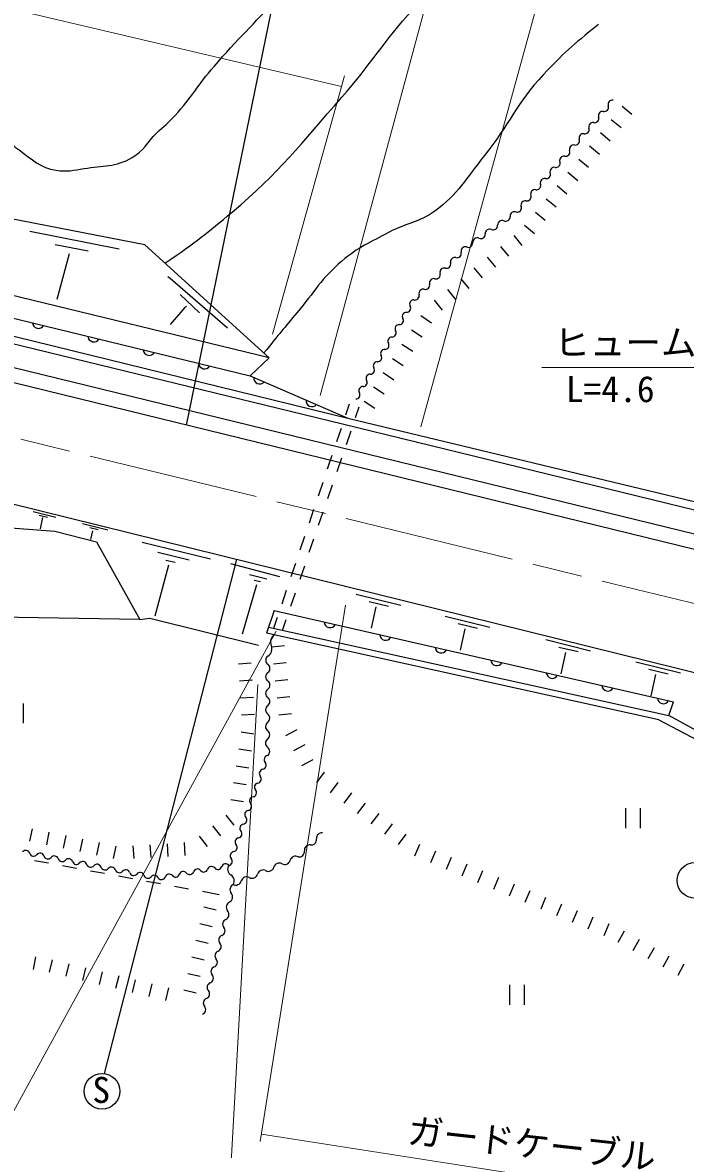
# Model space of a CAD drawing. Units: millimetres at full size, sheet at 1:1000; details may follow other scales. Extents: x 39400 to 680000, y 20000 to 380000.
# Drawn here: x 412201 to 458744, y 239031 to 318106 of the extents above; entities that cross this region are included whole.
import ezdxf
from ezdxf.enums import TextEntityAlignment as Align

# ---------------------------------------------------------------- set-up
doc = ezdxf.new("R2010")
doc.units = ezdxf.units.MM
doc.header["$LTSCALE"] = 1000
doc.linetypes.add('CHAIN', pattern=[18.5, 12, -1.5, 3.5, -1.5])
for name, color, linetype, lineweight in [('M-BGD', 7, 'Continuous', 25), ('M-BMK', 2, 'CHAIN', 13), ('M-STR-HTXT', 7, 'Continuous', 13)]:
    doc.layers.add(name, color=color, linetype=linetype, lineweight=lineweight)
doc.styles.add('ＭＳ ゴシック', font='')
doc.styles.get('ＭＳ ゴシック').set_extended_font_data('MS Gothic')

msp = doc.modelspace()

# ---------------------------------------------------------------- linework, layer by layer
at = {"layer": 'M-BGD'}
for p, q in [((432357, 332049), (423683, 289858)), ((429518, 294581), (331971, 318251)), ((331435, 315720), (435050, 290343)), ((434657, 289919), (331109, 315120)), ((329768, 313857), (460567, 281945)), ((461295, 280658), (329378, 312926)), ((454986, 311642), (454290, 312212)), ((454225, 310714), (453529, 311284)), ((453464, 309786), (452768, 310356)), ((452703, 308858), (452007, 309428)), ((451943, 307930), (451247, 308500)), ((451182, 307002), (450486, 307572)), ((450421, 306074), (449725, 306644)), ((449660, 305146), (448964, 305716)), ((420779, 302500), (410431, 304528)), ((448900, 304218), (448204, 304788)), ((448139, 303290), (447443, 303860)), ((412704, 303460), (418997, 302222)), ((447283, 302457), (446717, 303156)), ((414494, 302538), (416811, 302091)), ((429518, 294581), (420779, 302500)), ((446351, 301701), (445784, 302400)), ((415468, 301880), (414599, 298668)), ((445419, 300945), (444852, 301644)), ((444487, 300189), (443920, 300888)), ((422412, 300287), (422564, 300158)), ((422564, 300158), (426601, 296682)), ((443555, 299433), (442988, 300132)), ((423278, 299023), (424635, 297747)), ((442623, 298677), (442056, 299376)), ((423711, 298180), (423570, 298098)), ((441691, 297922), (441124, 298621)), ((423570, 298098), (422564, 296917)), ((440920, 297019), (440171, 297517)), ((440256, 296020), (439507, 296518)), ((439592, 295020), (438842, 295519)), ((428182, 293323), (429518, 294581)), ((438927, 294021), (438178, 294519)), ((438263, 293022), (437513, 293520)), ((437599, 292023), (436849, 292521)), ((435139, 291328), (434882, 290567)), ((435589, 290391), (435847, 291141)), ((436934, 291023), (436185, 291522)), ((435050, 290343), (475391, 280630)), ((434561, 289620), (434241, 288673)), ((475549, 279922), (434657, 289919)), ((434938, 288500), (435264, 289445)), ((433920, 287725), (433600, 286778)), ((434288, 286609), (434613, 287554)), ((433279, 285831), (432959, 284883)), ((433637, 284717), (433963, 285663)), ((471325, 269524), (411125, 284400)), ((432638, 283936), (432318, 282989)), ((412941, 283787), (414533, 283397)), ((413364, 283531), (413950, 283407)), ((413607, 283382), (413451, 282581)), ((432987, 282826), (433312, 283772)), ((409595, 282770), (414475, 282419)), ((414475, 282419), (417389, 281664)), ((416416, 282965), (418190, 282507)), ((416926, 282668), (417514, 282528)), ((417108, 282445), (416962, 281842)), ((417389, 281664), (420443, 276223)), ((420604, 281653), (425396, 280477)), ((431998, 282042), (431677, 281094)), ((432336, 280935), (432662, 281880)), ((421693, 280933), (423904, 280407)), ((417964, 244352), (427246, 280417)), ((422447, 280021), (421482, 276457)), ((422272, 280389), (422921, 280249)), ((426806, 280143), (430247, 279242)), ((431357, 280147), (431036, 279200)), ((431686, 279044), (432011, 279989)), ((428140, 279371), (429346, 279079)), ((428632, 278657), (427626, 275182)), ((428456, 278985), (428901, 278891)), ((430716, 278253), (430395, 277305)), ((431035, 277152), (431361, 278098)), ((435628, 278006), (438764, 277222)), ((429867, 276838), (429320, 275259)), ((429867, 276838), (457906, 270442)), ((436529, 277480), (437898, 277164)), ((436997, 277105), (436669, 275607)), ((420443, 276223), (406870, 276425)), ((420443, 276223), (421145, 276311)), ((421145, 276311), (428764, 274415)), ((430075, 276358), (429818, 275597)), ((430452, 275457), (430710, 276207)), ((441882, 276461), (445019, 275677)), ((456877, 269178), (429320, 275259)), ((429464, 275675), (457579, 269471)), ((442783, 275934), (444153, 275618)), ((443252, 275560), (442924, 274062)), ((448952, 274812), (452088, 274028)), ((430590, 274376), (429695, 274283)), ((449853, 274286), (451222, 273970)), ((450321, 273911), (449994, 272413)), ((427364, 273118), (428262, 273172)), ((430714, 273183), (429819, 273089)), ((455260, 273253), (458397, 272469)), ((456161, 272727), (457531, 272411)), ((456629, 272352), (456302, 270854)), ((427437, 271920), (428335, 271974)), ((430839, 271989), (429944, 271896)), ((427509, 270722), (428408, 270776)), ((430964, 270796), (430069, 270702)), ((457579, 269471), (457906, 270442)), ((412258, 268932), (412258, 270332)), ((427582, 269524), (428480, 269579)), ((431089, 269602), (430193, 269509)), ((456877, 269178), (465492, 264606)), ((465647, 265048), (457579, 269471)), ((427560, 268331), (428449, 268193)), ((431459, 268483), (430663, 268064)), ((432019, 267422), (431223, 267002)), ((427376, 267145), (428266, 267007)), ((427193, 265959), (428082, 265821)), ((432579, 266361), (431783, 265941)), ((433378, 265502), (432835, 264785)), ((427009, 264773), (427899, 264635)), ((434335, 264778), (433792, 264061)), ((426825, 263587), (427715, 263450)), ((435292, 264054), (434748, 263336)), ((436248, 263329), (435705, 262612)), ((437205, 262605), (436662, 261887)), ((454529, 262971), (454529, 261571)), ((455579, 261571), (455579, 262971)), ((425543, 261750), (426100, 261043)), ((426485, 262493), (427042, 261786)), ((438162, 261881), (437619, 261163)), ((412883, 261539), (412701, 260658)), ((414058, 261296), (413876, 260414)), ((415233, 261052), (415051, 260171)), ((424600, 261008), (425157, 260301)), ((439119, 261156), (438575, 260439)), ((416408, 260809), (416226, 259927)), ((417583, 260565), (417401, 259684)), ((418758, 260322), (418576, 259441)), ((419952, 260337), (420008, 259439)), ((421150, 260411), (421205, 259513)), ((422347, 260485), (422403, 259587)), ((423545, 260560), (423601, 259661)), ((440078, 260436), (439729, 259607)), ((441184, 259971), (440835, 259142)), ((442290, 259506), (441941, 258677)), ((413036, 259313), (414020, 259132)), ((415003, 258951), (415987, 258771)), ((416971, 258590), (417954, 258410)), ((443396, 259041), (443048, 258212)), ((444503, 258576), (444154, 257746)), ((418938, 258229), (419921, 258048)), ((420905, 257868), (421888, 257687)), ((445609, 258111), (445260, 257281)), ((422872, 257506), (423855, 257326)), ((424839, 257145), (425996, 256933)), ((446715, 257646), (446366, 256816)), ((447821, 257181), (447473, 256351)), ((448928, 256716), (448579, 255886)), ((450034, 256251), (449685, 255421)), ((424927, 256057), (425802, 255847)), ((451140, 255786), (450791, 254956)), ((424647, 254890), (425522, 254680)), ((452246, 255321), (451898, 254491)), ((453353, 254856), (453004, 254026)), ((454436, 254344), (454001, 253556)), ((424367, 253723), (425243, 253514)), ((455487, 253764), (455051, 252976)), ((456537, 253184), (456102, 252396)), ((413103, 252537), (412957, 251649)), ((414286, 252337), (414074, 251462)), ((424088, 252556), (424963, 252347)), ((457587, 252603), (457152, 251816)), ((415452, 252055), (415240, 251180)), ((416618, 251772), (416407, 250898)), ((417785, 251490), (417573, 250615)), ((458638, 252023), (458203, 251235)), ((418951, 251208), (418739, 250333)), ((420117, 250925), (419906, 250051)), ((423808, 251389), (424683, 251180)), ((421284, 250643), (421072, 249768)), ((422450, 250361), (422238, 249486)), ((423528, 250223), (424403, 250013)), ((446398, 250575), (446398, 249175)), ((447448, 249175), (447448, 250575))]:
    msp.add_line(p, q, dxfattribs=at)
msp.add_lwpolyline([(331674, 316801), (428182, 293323), (435050, 290343)], dxfattribs=at)
for centre in [(459414, 257910), (417783, 243115)]:
    msp.add_circle(centre, 1250, dxfattribs=at)
for centre, radius, start, end in [((453606, 312358), 299, 79.04845, 199.18136), ((452927, 311573), 299, 79.04845, 199.18136), ((453041, 312161), 299, 259.04845, 19.18136), ((452248, 310788), 299, 79.04845, 199.18136), ((452361, 311376), 299, 259.04845, 19.18136), ((451568, 310004), 299, 79.04845, 199.18136), ((451682, 310592), 299, 259.04845, 19.18136), ((450889, 309219), 299, 79.04845, 199.18136), ((451003, 309807), 299, 259.04845, 19.18136), ((450210, 308435), 299, 79.04845, 199.18136), ((450323, 309022), 299, 259.04845, 19.18136), ((449530, 307650), 299, 79.04845, 199.18136), ((449644, 308238), 299, 259.04845, 19.18136), ((448851, 306865), 299, 79.04845, 199.18136), ((448965, 307453), 299, 259.04845, 19.18136), ((448172, 306081), 299, 79.04845, 199.18136), ((448285, 306669), 299, 259.04845, 19.18136), ((447492, 305296), 299, 79.04845, 199.18136), ((447606, 305884), 299, 259.04845, 19.18136), ((446120, 304480), 313, 246.32111, 3.60509), ((446744, 304519), 313, 66.32111, 183.60509), ((446927, 305099), 299, 259.04845, 19.18136), ((445245, 303867), 313, 246.32111, 3.60509), ((445869, 303907), 313, 66.32111, 183.60509), ((444118, 302682), 313, 66.32111, 183.60509), ((444369, 303255), 313, 246.32111, 3.60509), ((444993, 303295), 313, 66.32111, 183.60509), ((443292, 302063), 304, 75.49564, 194.67403), ((443494, 302643), 313, 246.32111, 3.60509), ((442552, 301320), 304, 75.49564, 194.67403), ((442704, 301909), 304, 255.49564, 14.67403), ((441225, 300425), 304, 255.49564, 14.67403), ((441812, 300578), 304, 75.49564, 194.67403), ((441964, 301167), 304, 255.49564, 14.67403), ((440485, 299682), 304, 255.49564, 14.67403), ((441072, 299836), 304, 75.49564, 194.67403), ((439745, 298940), 304, 255.49564, 14.67403), ((440333, 299094), 304, 75.49564, 194.67403), ((439169, 298064), 286, 268.06137, 31.21009), ((439659, 298360), 286, 88.06137, 211.21009), ((438660, 297195), 286, 268.06137, 31.21009), ((439150, 297491), 286, 88.06137, 211.21009), ((413321, 297058), 417, 182.58682, 330.06641), ((438641, 296622), 286, 88.06137, 211.21009), ((417208, 296113), 417, 182.58682, 330.06641), ((438132, 295754), 286, 88.06137, 211.21009), ((438151, 296326), 286, 268.06137, 31.21009), ((421094, 295167), 417, 182.58682, 330.06641), ((437623, 294885), 286, 88.06137, 211.21009), ((437642, 295457), 286, 268.06137, 31.21009), ((424981, 294222), 417, 182.58682, 330.06641), ((437114, 294016), 286, 88.06137, 211.21009), ((437133, 294588), 286, 268.06137, 31.21009), ((436605, 293147), 286, 88.06137, 211.21009), ((436624, 293719), 286, 268.06137, 31.21009), ((428850, 293160), 417, 172.80241, 320.282), ((436115, 292850), 286, 268.06137, 31.21009), ((435606, 291981), 286, 268.06137, 31.21009), ((436096, 292278), 286, 88.06137, 211.21009), ((432519, 291568), 417, 172.80241, 320.282), ((433793, 276063), 417, 183.41032, 330.88991), ((429139, 274154), 576, 299.85505, 24.47009), ((430187, 274631), 576, 119.85505, 204.47009), ((437692, 275173), 417, 183.41032, 330.88991), ((429632, 273363), 357, 125.29824, 234.36578), ((441592, 274283), 417, 183.41032, 330.88991), ((429215, 272782), 357, 305.29824, 54.36578), ((445492, 273394), 417, 183.41032, 330.88991), ((429628, 272199), 357, 125.29824, 234.36578), ((449392, 272504), 417, 183.41032, 330.88991), ((429625, 271035), 357, 125.29824, 234.36578), ((429212, 271618), 357, 305.29824, 54.36578), ((453292, 271615), 417, 183.41032, 330.88991), ((429209, 270454), 357, 305.29824, 54.36578), ((457192, 270725), 417, 183.41032, 330.88991), ((429622, 269870), 357, 125.29824, 234.36578), ((429618, 268706), 357, 125.29824, 234.36578), ((429205, 269290), 357, 305.29824, 54.36578), ((429202, 268125), 357, 305.29824, 54.36578), ((429615, 267542), 357, 125.29824, 234.36578), ((429454, 266381), 292, 99.69625, 221.41002), ((429198, 266961), 357, 305.29824, 54.36578), ((429114, 265418), 292, 99.69625, 221.41002), ((429015, 265995), 292, 279.69625, 41.41002), ((428675, 265031), 292, 279.69625, 41.41002), ((428335, 264068), 292, 279.69625, 41.41002), ((428774, 264455), 292, 99.69625, 221.41002), ((428434, 263492), 292, 99.69625, 221.41002), ((428094, 262529), 292, 99.69625, 221.41002), ((427995, 263105), 292, 279.69625, 41.41002), ((427754, 261565), 292, 99.69625, 221.41002), ((427655, 262142), 292, 279.69625, 41.41002), ((427315, 261179), 292, 279.69625, 41.41002), ((433211, 260876), 374, 81.48805, 187.91822), ((426975, 260215), 292, 279.69625, 41.41002), ((427414, 260602), 292, 99.69625, 221.41002), ((432360, 260033), 374, 81.48805, 187.91822), ((432471, 260773), 374, 261.48805, 7.91822), ((412425, 259722), 292, 18.1992, 139.91163), ((412980, 259905), 292, 198.1992, 319.91163), ((413428, 259528), 292, 18.1992, 139.91163), ((413983, 259711), 292, 198.1992, 319.91163), ((414431, 259334), 292, 18.1992, 139.91163), ((414986, 259517), 292, 198.1992, 319.91163), ((415433, 259140), 292, 18.1992, 139.91163), ((426635, 259252), 292, 279.69625, 41.41002), ((427073, 259639), 292, 99.69625, 221.41002), ((431373, 259212), 397, 61.31681, 164.38974), ((431619, 259930), 374, 261.48805, 7.91822), ((415989, 259323), 292, 198.1992, 319.91163), ((416436, 258946), 292, 18.1992, 139.91163), ((416992, 259129), 292, 198.1992, 319.91163), ((417439, 258752), 292, 18.1992, 139.91163), ((417995, 258935), 292, 198.1992, 319.91163), ((418442, 258558), 292, 18.1992, 139.91163), ((418998, 258741), 292, 198.1992, 319.91163), ((419445, 258364), 292, 18.1992, 139.91163), ((424479, 258427), 286, 38.67852, 161.81952), ((424926, 258784), 286, 218.67852, 341.81952), ((425470, 258606), 286, 38.67852, 161.81952), ((425917, 258964), 286, 218.67852, 341.81952), ((426461, 258785), 286, 38.67852, 161.81952), ((427065, 258699), 464, 145.21411, 240.0031), ((429083, 258247), 397, 61.31681, 164.38974), ((429464, 258943), 397, 241.31681, 344.38974), ((430228, 258730), 397, 61.31681, 164.38974), ((430609, 259426), 397, 241.31681, 344.38974), ((420001, 258547), 292, 198.1992, 319.91163), ((420448, 258170), 292, 18.1992, 139.91163), ((421004, 258353), 292, 198.1992, 319.91163), ((421451, 257977), 292, 18.1992, 139.91163), ((421952, 258247), 286, 218.67852, 341.81952), ((422496, 258068), 286, 38.67852, 161.81952), ((422943, 258426), 286, 218.67852, 341.81952), ((423487, 258247), 286, 38.67852, 161.81952), ((423934, 258605), 286, 218.67852, 341.81952), ((426601, 257895), 464, 325.21411, 60.0031), ((427173, 257978), 397, 241.31681, 344.38974), ((427937, 257764), 397, 61.31681, 164.38974), ((428318, 258461), 397, 241.31681, 344.38974), ((426539, 256755), 407, 297.48246, 39.15561), ((427170, 257269), 407, 117.48246, 219.15561), ((426915, 256032), 407, 117.48246, 219.15561), ((426283, 255518), 407, 297.48246, 39.15561), ((426593, 254834), 345, 110.61255, 221.74334), ((426321, 253728), 345, 110.61255, 221.74334), ((426078, 254374), 345, 290.61255, 41.74334), ((425806, 253268), 345, 290.61255, 41.74334), ((425533, 252162), 345, 290.61255, 41.74334), ((426049, 252622), 345, 110.61255, 221.74334), ((425777, 251516), 345, 110.61255, 221.74334), ((425504, 250410), 345, 110.61255, 221.74334), ((425261, 251057), 345, 290.61255, 41.74334), ((424989, 249951), 345, 290.61255, 41.74334), ((425232, 249305), 345, 110.61255, 221.74334), ((424717, 248845), 345, 290.61255, 41.74334)]:
    msp.add_arc(centre, radius, start, end, dxfattribs=at)
for points, knots in [([(392597, 314000), (393450, 314517), (393687, 314680), (394365, 315147), (395654, 316034), (396141, 316868), (397505, 317635), (398518, 318205), (399261, 318097), (400408, 318287), (402237, 318590), (403322, 318912), (405147, 318583), (405944, 318439), (406304, 318037), (406924, 317517), (407701, 316864), (407973, 316301), (408405, 315384), (408769, 314612), (408550, 314039), (408879, 313251), (409296, 312255), (409631, 311727), (410301, 310882), (410881, 310151), (411204, 309710), (411960, 309164), (412900, 308484), (413421, 307924), (414567, 307742), (415322, 307622), (415766, 307738), (416522, 307860), (417857, 308077), (418726, 307956), (419898, 308630), (420721, 309104), (420938, 309684), (421616, 310348), (422119, 310841), (422444, 311073), (422920, 311592), (424077, 312856), (424530, 313728), (425645, 315029), (427318, 316981), (428423, 317927), (430088, 319886), (431153, 321139), (431504, 321561), (432754, 323145)], [0, 0, 0, 0, 1, 1, 1, 2, 2, 2, 3, 3, 3, 4, 4, 4, 5, 5, 5, 6, 6, 6, 7, 7, 7, 8, 8, 8, 9, 9, 9, 10, 10, 10, 11, 11, 11, 12, 12, 12, 13, 13, 13, 14, 14, 14, 15, 15, 15, 16, 16, 16, 17, 17, 17, 17]), ([(422200, 301212), (424474, 302772), (425141, 303322), (426919, 304809), (430258, 307603), (431741, 309601), (434620, 312866), (436666, 315186), (437530, 316726), (439596, 319027), (440483, 320014), (440779, 320353), (441907, 321516)], [0, 0, 0, 0, 1, 1, 1, 2, 2, 2, 3, 3, 3, 4, 4, 4, 4]), ([(452630, 317961), (450764, 316477), (450172, 315944), (448779, 314466), (446893, 312465), (446363, 310915), (444632, 308778), (443343, 307187), (442797, 306068), (441137, 304868), (440021, 304062), (439151, 304038), (437938, 303387), (436602, 302671), (435772, 302359), (434620, 301373), (433200, 300157), (432683, 299191), (431480, 297759), (430556, 296659), (430262, 296301), (429146, 294918)], [0, 0, 0, 0, 1, 1, 1, 2, 2, 2, 3, 3, 3, 4, 4, 4, 5, 5, 5, 6, 6, 6, 7, 7, 7, 7])]:
    msp.add_open_spline(points, degree=3, knots=knots, dxfattribs=at)
at = {"layer": 'M-BMK'}
msp.add_line((363031, 300845), (459857, 277212), dxfattribs=at)
at = {"layer": 'M-STR-HTXT'}
for p, q in [((445383, 337367), (433102, 291945)), ((338796, 336171), (434596, 313609)), ((440172, 289733), (452790, 335651)), ((434809, 314374), (429755, 296238)), ((473714, 293897), (448655, 293897)), ((428884, 239578), (434870, 277216)), ((410320, 239439), (429999, 275400)), ((428716, 271668), (426396, 230126)), ((428968, 240109), (471260, 233523))]:
    msp.add_line(p, q, dxfattribs=at)

# ---------------------------------------------------------------- texts
at = {"layer": 'M-BGD', "style": 'ＭＳ ゴシック'}
msp.add_text('S', height=1833, dxfattribs=at).set_placement((417104, 241741), align=Align.BOTTOM_LEFT)
at = {"layer": 'M-STR-HTXT', "style": 'ＭＳ ゴシック'}
for s, p in [('ヒューム管 φ=150', (449520, 294186)), ('L=4.6', (450343, 290921))]:
    msp.add_text(s, height=1833, dxfattribs=at).set_placement(p, align=Align.BOTTOM_LEFT)
msp.add_text('ガードケーブル', height=1833, rotation=353.735, dxfattribs=at).set_placement((439103, 238925), align=Align.BOTTOM_LEFT)

doc.saveas('drawing.dxf')
